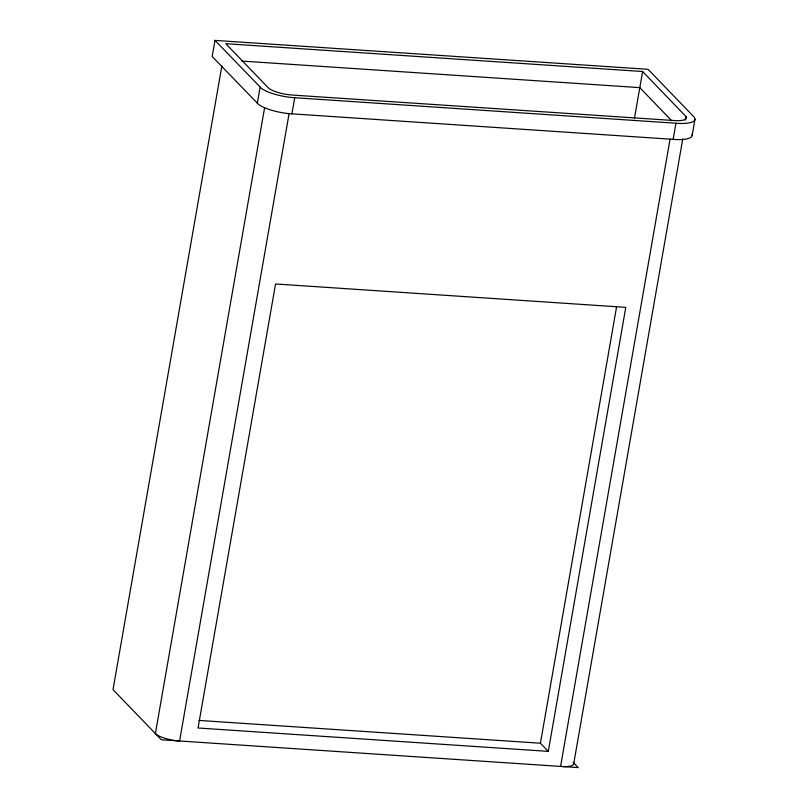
<?xml version="1.0" encoding="UTF-8"?>
<svg xmlns="http://www.w3.org/2000/svg" width="808" height="808" viewBox="0 0 808 808"><rect width="100%" height="100%" fill="white"/><g stroke="black" fill="none" stroke-linecap="round" stroke-linejoin="round"><path stroke-width="1.21" d="M214.999 40.4L261.348 88.284A28.129 7.848 9.9 0 0 291.466 97.495L678.659 123.412A26.341 7.343 9.9 0 0 694.183 117.15L648.067 69.306L214.999 40.4L212.181 56.52L258.53 104.394A28.129 7.848 9.9 0 0 288.658 113.615L675.852 139.531A26.341 7.343 9.9 0 0 691.991 134.32M221.857 66.014L113.019 689.628L161.347 739.775L578.215 767.6L573.165 762.368A17.665 4.929 9.9 0 1 562.772 766.57M257.287 103.303L260.095 87.193M264.65 107.484L155.378 733.583A19.463 5.434 9.9 0 0 179.598 740.997L289.082 113.655M291.9 113.898L294.718 97.778M634.381 118.685L642.612 71.518L225.745 43.693L268.115 87.638A19.463 5.434 9.9 0 0 292.324 95.051L673.317 120.483A17.675 4.929 9.9 0 0 685.901 116.423L642.612 71.518M548.289 751.379L198.051 727.998L275.548 283.972L625.786 307.353L548.289 751.379L540.421 743.219L616.544 307.08M560.58 766.418L670.074 139.077M673.155 139.35L675.963 123.23M685.255 120.139L685.901 116.423M573.71 763.752L682.76 138.895M692.173 135.32L694.981 119.21M241.824 61.065L639.805 87.638L671.832 120.867M198.98 720.423L540.421 743.219"/></g></svg>
